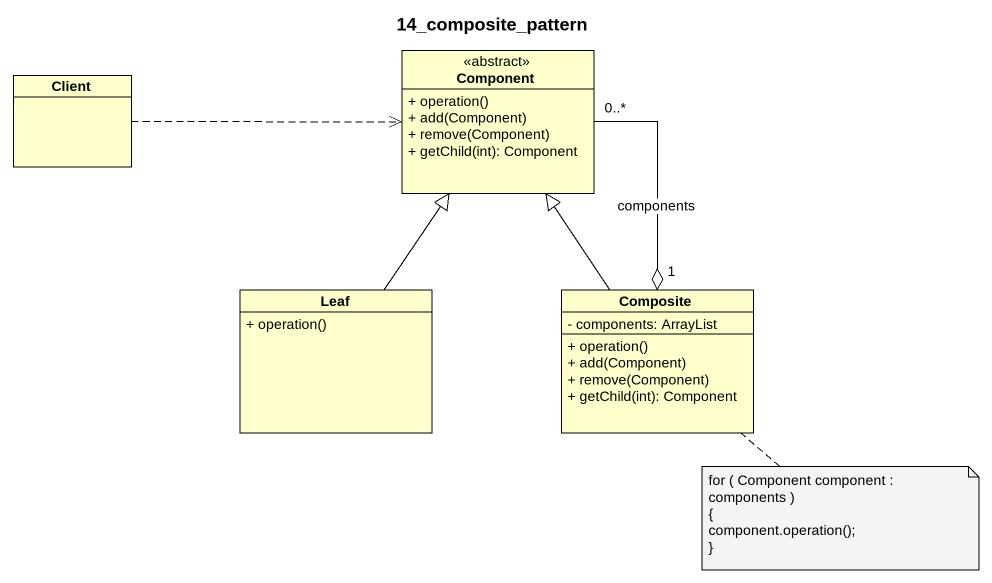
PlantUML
@startuml
title 14_composite_pattern
hide circle
hide empty members
skinparam classAttributeIconSize 0
class "Component" as Component_ <<abstract>> {
  + operation()
  + add(Component)
  + remove(Component)
  + getChild(int): Component
}
class Client
class Leaf {
  + operation()
}
class Composite {
  - components: ArrayList
  + operation()
  + add(Component)
  + remove(Component)
  + getChild(int): Component
}
Component_ "0..*" --o "1" Composite : components
Client .right.> Component_
Leaf -up-|> Component_
Composite -up-|> Component_
note bottom of Composite
  for ( Component component : components )
  {
  component.operation();
  ~}
end note
@enduml
